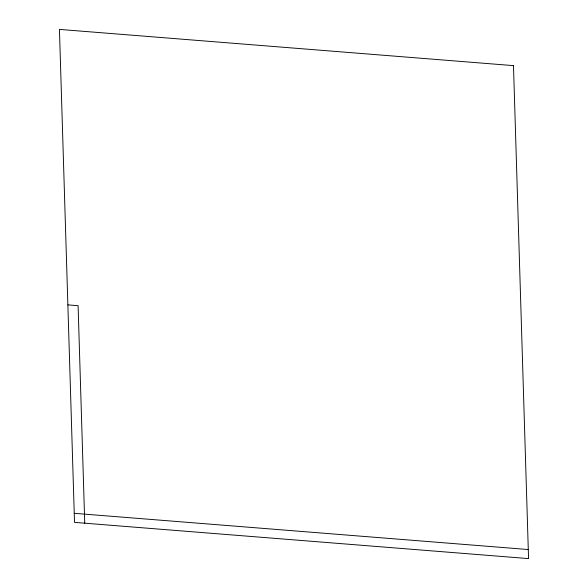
<?xml version="1.0" encoding="UTF-8"?>
<svg xmlns="http://www.w3.org/2000/svg" width="588" height="588" viewBox="0 0 588 588"><rect width="100%" height="100%" fill="white"/><g stroke="black" fill="none" stroke-linecap="round" stroke-linejoin="round"><path stroke-width="0.88" d="M67.87 304.885L78.094 305.701L84.745 523.188M74.242 513.309L528.281 549.537M513.478 65.628L59.439 29.4L74.522 522.372L528.561 558.6L513.478 65.628"/></g></svg>
